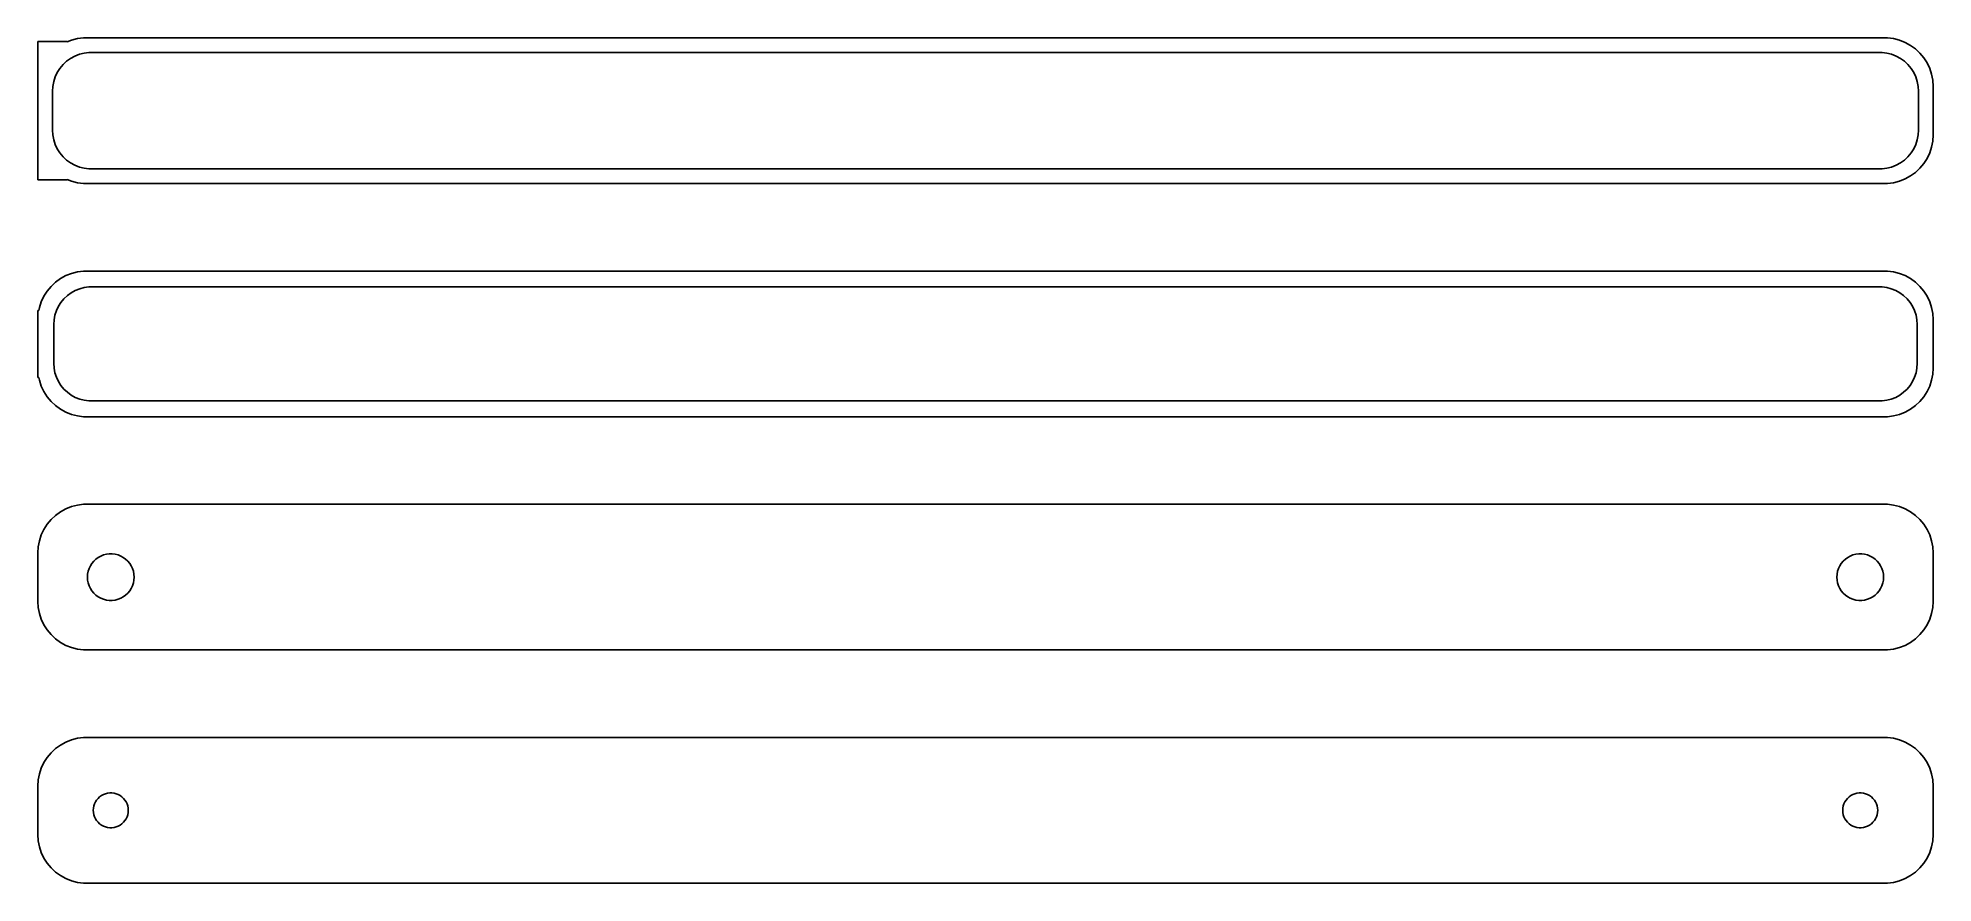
# Model space of a CAD drawing. Header units: metres. Extents: x -98 to 98, y 65 to 151.
import ezdxf

# ---------------------------------------------------------------- set-up
doc = ezdxf.new("R2010")
doc.units = ezdxf.units.M

msp = doc.modelspace()

# ---------------------------------------------------------------- linework, layer by layer
for p, q in [((-94.5, 151.115), (-97.5, 151.115)), ((-97.5, 151.115), (-97.5, 136.885)), ((-94.0451, 151.255), (-94.5, 151.075)), ((-94.5, 151.075), (-94.5, 151.115)), ((-93.4369, 151.411), (-94.0451, 151.255)), ((-92.8139, 151.49), (-93.4369, 151.411)), ((92.8139, 151.49), (-92.8139, 151.49)), ((93.4369, 151.411), (92.8139, 151.49)), ((94.0451, 151.255), (93.4369, 151.411)), ((94.6289, 151.024), (94.0451, 151.255)), ((95.1791, 150.722), (94.6289, 151.024)), ((95.6871, 150.353), (95.1791, 150.722)), ((96.1448, 149.923), (95.6871, 150.353)), ((-95.5052, 147.927), (-95.2361, 148.351)), ((-95.2361, 148.351), (-94.9159, 148.738)), ((-94.9159, 148.738), (-94.5497, 149.082)), ((-94.5497, 149.082), (-94.1433, 149.377)), ((-94.1433, 149.377), (-93.7031, 149.619)), ((-93.7031, 149.619), (-93.2361, 149.804)), ((-93.2361, 149.804), (-92.7495, 149.929)), ((-92.7495, 149.929), (-92.2512, 149.992)), ((-92.2512, 149.992), (92.2512, 149.992)), ((92.2512, 149.992), (92.7495, 149.929)), ((92.7495, 149.929), (93.2361, 149.804)), ((93.2361, 149.804), (93.7031, 149.619)), ((93.7031, 149.619), (94.1433, 149.377)), ((94.1433, 149.377), (94.5497, 149.082)), ((94.5497, 149.082), (94.9159, 148.738)), ((94.9159, 148.738), (95.2361, 148.351)), ((95.2361, 148.351), (95.5052, 147.927)), ((96.5451, 149.439), (96.1448, 149.923)), ((96.8815, 148.909), (96.5451, 149.439)), ((97.1489, 148.341), (96.8815, 148.909)), ((97.3429, 147.743), (97.1489, 148.341)), ((-96, 146), (-95.9685, 146.501)), ((-95.9685, 146.501), (-95.8743, 146.995)), ((-95.8743, 146.995), (-95.7191, 147.472)), ((-95.7191, 147.472), (-95.5052, 147.927)), ((95.5052, 147.927), (95.7191, 147.472)), ((95.7191, 147.472), (95.8743, 146.995)), ((95.8743, 146.995), (95.9685, 146.501)), ((95.9685, 146.501), (96, 146)), ((97.4606, 147.127), (97.3429, 147.743)), ((97.5, 146.5), (97.4606, 147.127)), ((97.5, 141.5), (97.5, 146.5)), ((-96, 142), (-96, 146)), ((96, 146), (96, 142)), ((-95.9685, 141.499), (-96, 142)), ((-95.8743, 141.005), (-95.9685, 141.499)), ((-95.7191, 140.528), (-95.8743, 141.005)), ((-95.5052, 140.073), (-95.7191, 140.528)), ((95.7191, 140.528), (95.5052, 140.073)), ((95.8743, 141.005), (95.7191, 140.528)), ((95.9685, 141.499), (95.8743, 141.005)), ((96, 142), (95.9685, 141.499)), ((97.3429, 140.257), (97.4606, 140.873)), ((97.4606, 140.873), (97.5, 141.5)), ((-95.2361, 139.649), (-95.5052, 140.073)), ((-94.9159, 139.262), (-95.2361, 139.649)), ((-94.5497, 138.918), (-94.9159, 139.262)), ((-94.1433, 138.623), (-94.5497, 138.918)), ((-93.7031, 138.381), (-94.1433, 138.623)), ((94.1433, 138.623), (93.7031, 138.381)), ((94.5497, 138.918), (94.1433, 138.623)), ((94.9159, 139.262), (94.5497, 138.918)), ((95.2361, 139.649), (94.9159, 139.262)), ((95.5052, 140.073), (95.2361, 139.649)), ((96.1448, 138.077), (96.5451, 138.561)), ((96.5451, 138.561), (96.8815, 139.091)), ((96.8815, 139.091), (97.1489, 139.659)), ((97.1489, 139.659), (97.3429, 140.257)), ((-97.5, 136.885), (-94.5, 136.885)), ((-94.5, 136.885), (-94.5, 136.925)), ((-94.5, 136.925), (-94.0451, 136.745)), ((-94.0451, 136.745), (-93.4369, 136.589)), ((-93.2361, 138.196), (-93.7031, 138.381)), ((-93.4369, 136.589), (-92.8139, 136.51)), ((-92.7495, 138.071), (-93.2361, 138.196)), ((-92.8139, 136.51), (92.8139, 136.51)), ((-92.2512, 138.008), (-92.7495, 138.071)), ((92.2512, 138.008), (-92.2512, 138.008)), ((92.7495, 138.071), (92.2512, 138.008)), ((93.2361, 138.196), (92.7495, 138.071)), ((92.8139, 136.51), (93.4369, 136.589)), ((93.7031, 138.381), (93.2361, 138.196)), ((93.4369, 136.589), (94.0451, 136.745)), ((94.0451, 136.745), (94.6289, 136.976)), ((94.6289, 136.976), (95.1791, 137.278)), ((95.1791, 137.278), (95.6871, 137.647)), ((95.6871, 137.647), (96.1448, 138.077)), ((-94.6289, 127.024), (-95.1791, 126.722)), ((-94.0451, 127.255), (-94.6289, 127.024)), ((-93.4369, 127.411), (-94.0451, 127.255)), ((-92.8139, 127.49), (-93.4369, 127.411)), ((92.8139, 127.49), (-92.8139, 127.49)), ((93.4369, 127.411), (92.8139, 127.49)), ((94.0451, 127.255), (93.4369, 127.411)), ((94.6289, 127.024), (94.0451, 127.255)), ((95.1791, 126.722), (94.6289, 127.024)), ((-96.8815, 124.909), (-97.1489, 124.341)), ((-96.5451, 125.439), (-96.8815, 124.909)), ((-96.1448, 125.923), (-96.5451, 125.439)), ((-95.6871, 126.353), (-96.1448, 125.923)), ((-95.1791, 126.722), (-95.6871, 126.353)), ((-94.823, 124.651), (-94.4685, 124.984)), ((-94.4685, 124.984), (-94.0751, 125.27)), ((-94.0751, 125.27), (-93.6489, 125.504)), ((-93.6489, 125.504), (-93.1967, 125.683)), ((-93.1967, 125.683), (-92.7256, 125.804)), ((-92.7256, 125.804), (-92.2432, 125.865)), ((-92.2432, 125.865), (92.2432, 125.865)), ((92.2432, 125.865), (92.7256, 125.804)), ((92.7256, 125.804), (93.1967, 125.683)), ((93.1967, 125.683), (93.6489, 125.504)), ((93.6489, 125.504), (94.0751, 125.27)), ((94.0751, 125.27), (94.4685, 124.984)), ((94.4685, 124.984), (94.823, 124.651)), ((95.6871, 126.353), (95.1791, 126.722)), ((96.1448, 125.923), (95.6871, 126.353)), ((96.5451, 125.439), (96.1448, 125.923)), ((96.8815, 124.909), (96.5451, 125.439)), ((97.1489, 124.341), (96.8815, 124.909)), ((-97.4, 123.444), (-97.5, 123.444)), ((-97.5, 123.444), (-97.5, 116.556)), ((-97.3429, 123.743), (-97.4, 123.444)), ((-97.1489, 124.341), (-97.3429, 123.743)), ((-95.8421, 122.485), (-95.751, 122.963)), ((-95.751, 122.963), (-95.6007, 123.426)), ((-95.6007, 123.426), (-95.3936, 123.866)), ((-95.3936, 123.866), (-95.133, 124.276)), ((-95.133, 124.276), (-94.823, 124.651)), ((94.823, 124.651), (95.133, 124.276)), ((95.133, 124.276), (95.3936, 123.866)), ((95.3936, 123.866), (95.6007, 123.426)), ((95.6007, 123.426), (95.751, 122.963)), ((95.751, 122.963), (95.8421, 122.485)), ((97.3429, 123.743), (97.1489, 124.341)), ((97.4606, 123.127), (97.3429, 123.743)), ((97.5, 122.5), (97.4606, 123.127)), ((-95.8726, 122), (-95.8421, 122.485)), ((-95.8726, 118), (-95.8726, 122)), ((95.8421, 122.485), (95.8726, 122)), ((95.8726, 122), (95.8726, 118)), ((97.5, 117.5), (97.5, 122.5)), ((-95.8421, 117.515), (-95.8726, 118)), ((-95.751, 117.037), (-95.8421, 117.515)), ((-95.6007, 116.574), (-95.751, 117.037)), ((95.751, 117.037), (95.6007, 116.574)), ((95.8421, 117.515), (95.751, 117.037)), ((95.8726, 118), (95.8421, 117.515)), ((97.4606, 116.873), (97.5, 117.5)), ((-97.5, 116.556), (-97.4, 116.556)), ((-97.4, 116.556), (-97.3429, 116.257)), ((-97.3429, 116.257), (-97.1489, 115.659)), ((-97.1489, 115.659), (-96.8815, 115.091)), ((-96.8815, 115.091), (-96.5451, 114.561)), ((-95.3936, 116.134), (-95.6007, 116.574)), ((-95.133, 115.724), (-95.3936, 116.134)), ((-94.823, 115.349), (-95.133, 115.724)), ((-94.4685, 115.016), (-94.823, 115.349)), ((94.823, 115.349), (94.4685, 115.016)), ((95.133, 115.724), (94.823, 115.349)), ((95.3936, 116.134), (95.133, 115.724)), ((95.6007, 116.574), (95.3936, 116.134)), ((96.5451, 114.561), (96.8815, 115.091)), ((96.8815, 115.091), (97.1489, 115.659)), ((97.1489, 115.659), (97.3429, 116.257)), ((97.3429, 116.257), (97.4606, 116.873)), ((-96.5451, 114.561), (-96.1448, 114.077)), ((-96.1448, 114.077), (-95.6871, 113.647)), ((-95.6871, 113.647), (-95.1791, 113.278)), ((-95.1791, 113.278), (-94.6289, 112.976)), ((-94.0751, 114.73), (-94.4685, 115.016)), ((-93.6489, 114.496), (-94.0751, 114.73)), ((-93.1967, 114.317), (-93.6489, 114.496)), ((-92.7256, 114.196), (-93.1967, 114.317)), ((-92.2432, 114.135), (-92.7256, 114.196)), ((92.2432, 114.135), (-92.2432, 114.135)), ((92.7256, 114.196), (92.2432, 114.135)), ((93.1967, 114.317), (92.7256, 114.196)), ((93.6489, 114.496), (93.1967, 114.317)), ((94.0751, 114.73), (93.6489, 114.496)), ((94.4685, 115.016), (94.0751, 114.73)), ((94.6289, 112.976), (95.1791, 113.278)), ((95.1791, 113.278), (95.6871, 113.647)), ((95.6871, 113.647), (96.1448, 114.077)), ((96.1448, 114.077), (96.5451, 114.561)), ((-94.6289, 112.976), (-94.0451, 112.745)), ((-94.0451, 112.745), (-93.4369, 112.589)), ((-93.4369, 112.589), (-92.8139, 112.51)), ((-92.8139, 112.51), (92.8139, 112.51)), ((92.8139, 112.51), (93.4369, 112.589)), ((93.4369, 112.589), (94.0451, 112.745)), ((94.0451, 112.745), (94.6289, 112.976)), ((-93.4369, 103.411), (-94.0451, 103.255)), ((-92.8139, 103.49), (-93.4369, 103.411)), ((92.8139, 103.49), (-92.8139, 103.49)), ((93.4369, 103.411), (92.8139, 103.49)), ((94.0451, 103.255), (93.4369, 103.411)), ((-96.5451, 101.439), (-96.8815, 100.909)), ((-96.1448, 101.923), (-96.5451, 101.439)), ((-95.6871, 102.353), (-96.1448, 101.923)), ((-95.1791, 102.722), (-95.6871, 102.353)), ((-94.6289, 103.024), (-95.1791, 102.722)), ((-94.0451, 103.255), (-94.6289, 103.024)), ((94.6289, 103.024), (94.0451, 103.255)), ((95.1791, 102.722), (94.6289, 103.024)), ((95.6871, 102.353), (95.1791, 102.722)), ((96.1448, 101.923), (95.6871, 102.353)), ((96.5451, 101.439), (96.1448, 101.923)), ((96.8815, 100.909), (96.5451, 101.439)), ((-97.3429, 99.7434), (-97.4606, 99.1267)), ((-97.1489, 100.341), (-97.3429, 99.7434)), ((-96.8815, 100.909), (-97.1489, 100.341)), ((97.1489, 100.341), (96.8815, 100.909)), ((97.3429, 99.7434), (97.1489, 100.341)), ((97.4606, 99.1267), (97.3429, 99.7434)), ((-97.4606, 99.1267), (-97.5, 98.5)), ((-97.5, 98.5), (-97.5, 93.5)), ((-91.9416, 97.4107), (-91.7495, 97.6429)), ((-91.7495, 97.6429), (-91.5298, 97.8492)), ((-91.5298, 97.8492), (-91.286, 98.0264)), ((-91.286, 98.0264), (-91.0219, 98.1716)), ((-91.0219, 98.1716), (-90.7416, 98.2825)), ((-90.7416, 98.2825), (-90.4497, 98.3575)), ((-90.4497, 98.3575), (-90.1507, 98.3953)), ((-90.1507, 98.3953), (-89.8493, 98.3953)), ((-89.8493, 98.3953), (-89.5503, 98.3575)), ((-89.5503, 98.3575), (-89.2584, 98.2825)), ((-89.2584, 98.2825), (-88.9781, 98.1716)), ((-88.9781, 98.1716), (-88.714, 98.0264)), ((-88.714, 98.0264), (-88.4702, 97.8492)), ((-88.4702, 97.8492), (-88.2505, 97.6429)), ((-88.2505, 97.6429), (-88.0583, 97.4107)), ((88.0583, 97.4107), (88.2505, 97.6429)), ((88.2505, 97.6429), (88.4702, 97.8492)), ((88.4702, 97.8492), (88.714, 98.0264)), ((88.714, 98.0264), (88.9781, 98.1716)), ((88.9781, 98.1716), (89.2584, 98.2825)), ((89.2584, 98.2825), (89.5503, 98.3575)), ((89.5503, 98.3575), (89.8493, 98.3953)), ((89.8493, 98.3953), (90.1507, 98.3953)), ((90.1507, 98.3953), (90.4497, 98.3575)), ((90.4497, 98.3575), (90.7416, 98.2825)), ((90.7416, 98.2825), (91.0219, 98.1716)), ((91.0219, 98.1716), (91.286, 98.0264)), ((91.286, 98.0264), (91.5298, 97.8492)), ((91.5298, 97.8492), (91.7495, 97.6429)), ((91.7495, 97.6429), (91.9416, 97.4107)), ((97.5, 98.5), (97.4606, 99.1267)), ((97.5, 93.5), (97.5, 98.5)), ((-92.4, 96), (-92.3811, 96.3008)), ((-92.3811, 95.6992), (-92.4, 96)), ((-92.3811, 96.3008), (-92.3246, 96.5968)), ((-92.3246, 95.4032), (-92.3811, 95.6992)), ((-92.3246, 96.5968), (-92.2315, 96.8835)), ((-92.2315, 96.8835), (-92.1031, 97.1562)), ((-92.1031, 97.1562), (-91.9416, 97.4107)), ((-88.0583, 97.4107), (-87.8969, 97.1562)), ((-87.8969, 97.1562), (-87.7685, 96.8835)), ((-87.7685, 96.8835), (-87.6754, 96.5968)), ((-87.6754, 96.5968), (-87.6189, 96.3008)), ((-87.6189, 95.6992), (-87.6754, 95.4032)), ((-87.6189, 96.3008), (-87.6, 96)), ((-87.6, 96), (-87.6189, 95.6992)), ((87.6, 96), (87.6189, 96.3008)), ((87.6189, 95.6992), (87.6, 96)), ((87.6189, 96.3008), (87.6754, 96.5968)), ((87.6754, 95.4032), (87.6189, 95.6992)), ((87.6754, 96.5968), (87.7685, 96.8835)), ((87.7685, 96.8835), (87.8969, 97.1562)), ((87.8969, 97.1562), (88.0583, 97.4107)), ((91.9416, 97.4107), (92.1031, 97.1562)), ((92.1031, 97.1562), (92.2315, 96.8835)), ((92.2315, 96.8835), (92.3246, 96.5968)), ((92.3246, 96.5968), (92.3811, 96.3008)), ((92.3811, 95.6992), (92.3246, 95.4032)), ((92.3811, 96.3008), (92.4, 96)), ((92.4, 96), (92.3811, 95.6992)), ((-92.2315, 95.1165), (-92.3246, 95.4032)), ((-92.1031, 94.8438), (-92.2315, 95.1165)), ((-91.9416, 94.5893), (-92.1031, 94.8438)), ((-91.7495, 94.3571), (-91.9416, 94.5893)), ((-91.5298, 94.1508), (-91.7495, 94.3571)), ((-91.286, 93.9736), (-91.5298, 94.1508)), ((-91.0219, 93.8284), (-91.286, 93.9736)), ((-90.7416, 93.7175), (-91.0219, 93.8284)), ((-90.4497, 93.6425), (-90.7416, 93.7175)), ((-90.1507, 93.6047), (-90.4497, 93.6425)), ((-89.8493, 93.6047), (-90.1507, 93.6047)), ((-89.5503, 93.6425), (-89.8493, 93.6047)), ((-89.2584, 93.7175), (-89.5503, 93.6425)), ((-88.9781, 93.8284), (-89.2584, 93.7175)), ((-88.714, 93.9736), (-88.9781, 93.8284)), ((-88.4702, 94.1508), (-88.714, 93.9736)), ((-88.2505, 94.3571), (-88.4702, 94.1508)), ((-88.0583, 94.5893), (-88.2505, 94.3571)), ((-87.8969, 94.8438), (-88.0583, 94.5893)), ((-87.7685, 95.1165), (-87.8969, 94.8438)), ((-87.6754, 95.4032), (-87.7685, 95.1165)), ((87.7685, 95.1165), (87.6754, 95.4032)), ((87.8969, 94.8438), (87.7685, 95.1165)), ((88.0583, 94.5893), (87.8969, 94.8438)), ((88.2505, 94.3571), (88.0583, 94.5893)), ((88.4702, 94.1508), (88.2505, 94.3571)), ((88.714, 93.9736), (88.4702, 94.1508)), ((88.9781, 93.8284), (88.714, 93.9736)), ((89.2584, 93.7175), (88.9781, 93.8284)), ((89.5503, 93.6425), (89.2584, 93.7175)), ((89.8493, 93.6047), (89.5503, 93.6425)), ((90.1507, 93.6047), (89.8493, 93.6047)), ((90.4497, 93.6425), (90.1507, 93.6047)), ((90.7416, 93.7175), (90.4497, 93.6425)), ((91.0219, 93.8284), (90.7416, 93.7175)), ((91.286, 93.9736), (91.0219, 93.8284)), ((91.5298, 94.1508), (91.286, 93.9736)), ((91.7495, 94.3571), (91.5298, 94.1508)), ((91.9416, 94.5893), (91.7495, 94.3571)), ((92.1031, 94.8438), (91.9416, 94.5893)), ((92.2315, 95.1165), (92.1031, 94.8438)), ((92.3246, 95.4032), (92.2315, 95.1165)), ((-97.5, 93.5), (-97.4606, 92.8733)), ((-97.4606, 92.8733), (-97.3429, 92.2566)), ((-97.3429, 92.2566), (-97.1489, 91.6594)), ((-97.1489, 91.6594), (-96.8815, 91.0912)), ((96.8815, 91.0912), (97.1489, 91.6594)), ((97.1489, 91.6594), (97.3429, 92.2566)), ((97.3429, 92.2566), (97.4606, 92.8733)), ((97.4606, 92.8733), (97.5, 93.5)), ((-96.8815, 91.0912), (-96.5451, 90.5611)), ((-96.5451, 90.5611), (-96.1448, 90.0773)), ((-96.1448, 90.0773), (-95.6871, 89.6474)), ((95.6871, 89.6474), (96.1448, 90.0773)), ((96.1448, 90.0773), (96.5451, 90.5611)), ((96.5451, 90.5611), (96.8815, 91.0912)), ((-95.6871, 89.6474), (-95.1791, 89.2784)), ((-95.1791, 89.2784), (-94.6289, 88.9759)), ((-94.6289, 88.9759), (-94.0451, 88.7447)), ((-94.0451, 88.7447), (-93.4369, 88.5886)), ((-93.4369, 88.5886), (-92.8139, 88.5099)), ((-92.8139, 88.5099), (92.8139, 88.5099)), ((92.8139, 88.5099), (93.4369, 88.5886)), ((93.4369, 88.5886), (94.0451, 88.7447)), ((94.0451, 88.7447), (94.6289, 88.9759)), ((94.6289, 88.9759), (95.1791, 89.2784)), ((95.1791, 89.2784), (95.6871, 89.6474)), ((-95.6871, 78.3526), (-96.1448, 77.9227)), ((-95.1791, 78.7216), (-95.6871, 78.3526)), ((-94.6289, 79.0241), (-95.1791, 78.7216)), ((-94.0451, 79.2553), (-94.6289, 79.0241)), ((-93.4369, 79.4114), (-94.0451, 79.2553)), ((-92.8139, 79.4901), (-93.4369, 79.4114)), ((92.8139, 79.4901), (-92.8139, 79.4901)), ((93.4369, 79.4114), (92.8139, 79.4901)), ((94.0451, 79.2553), (93.4369, 79.4114)), ((94.6289, 79.0241), (94.0451, 79.2553)), ((95.1791, 78.7216), (94.6289, 79.0241)), ((95.6871, 78.3526), (95.1791, 78.7216)), ((96.1448, 77.9227), (95.6871, 78.3526)), ((-97.1489, 76.3406), (-97.3429, 75.7434)), ((-96.8815, 76.9088), (-97.1489, 76.3406)), ((-96.5451, 77.4389), (-96.8815, 76.9088)), ((-96.1448, 77.9227), (-96.5451, 77.4389)), ((96.5451, 77.4389), (96.1448, 77.9227)), ((96.8815, 76.9088), (96.5451, 77.4389)), ((97.1489, 76.3406), (96.8815, 76.9088)), ((97.3429, 75.7434), (97.1489, 76.3406)), ((-97.4606, 75.1267), (-97.5, 74.5)), ((-97.5, 74.5), (-97.5, 69.5)), ((-97.3429, 75.7434), (-97.4606, 75.1267)), ((97.4606, 75.1267), (97.3429, 75.7434)), ((97.5, 74.5), (97.4606, 75.1267)), ((97.5, 69.5), (97.5, 74.5)), ((-91.8, 72), (-91.7858, 72.2256)), ((-91.7858, 72.2256), (-91.7434, 72.4476)), ((-91.7434, 72.4476), (-91.6736, 72.6626)), ((-91.6736, 72.6626), (-91.5773, 72.8671)), ((-91.5773, 72.8671), (-91.4562, 73.058)), ((-91.4562, 73.058), (-91.3121, 73.2322)), ((-91.3121, 73.2322), (-91.1474, 73.3869)), ((-91.1474, 73.3869), (-90.9645, 73.5198)), ((-90.9645, 73.5198), (-90.7664, 73.6287)), ((-90.7664, 73.6287), (-90.5562, 73.7119)), ((-90.5562, 73.7119), (-90.3373, 73.7681)), ((-90.3373, 73.7681), (-90.113, 73.7964)), ((-90.113, 73.7964), (-89.887, 73.7964)), ((-89.887, 73.7964), (-89.6627, 73.7681)), ((-89.6627, 73.7681), (-89.4438, 73.7119)), ((-89.4438, 73.7119), (-89.2336, 73.6287)), ((-89.2336, 73.6287), (-89.0355, 73.5198)), ((-89.0355, 73.5198), (-88.8526, 73.3869)), ((-88.8526, 73.3869), (-88.6879, 73.2322)), ((-88.6879, 73.2322), (-88.5438, 73.058)), ((-88.5438, 73.058), (-88.4226, 72.8671)), ((-88.4226, 72.8671), (-88.3264, 72.6626)), ((-88.3264, 72.6626), (-88.2565, 72.4476)), ((-88.2565, 72.4476), (-88.2142, 72.2256)), ((-88.2142, 72.2256), (-88.2, 72)), ((88.2, 72), (88.2142, 72.2256)), ((88.2142, 72.2256), (88.2565, 72.4476)), ((88.2565, 72.4476), (88.3264, 72.6626)), ((88.3264, 72.6626), (88.4226, 72.8671)), ((88.4226, 72.8671), (88.5438, 73.058)), ((88.5438, 73.058), (88.6879, 73.2322)), ((88.6879, 73.2322), (88.8526, 73.3869)), ((88.8526, 73.3869), (89.0355, 73.5198)), ((89.0355, 73.5198), (89.2336, 73.6287)), ((89.2336, 73.6287), (89.4438, 73.7119)), ((89.4438, 73.7119), (89.6627, 73.7681)), ((89.6627, 73.7681), (89.887, 73.7964)), ((89.887, 73.7964), (90.113, 73.7964)), ((90.113, 73.7964), (90.3373, 73.7681)), ((90.3373, 73.7681), (90.5562, 73.7119)), ((90.5562, 73.7119), (90.7664, 73.6287)), ((90.7664, 73.6287), (90.9645, 73.5198)), ((90.9645, 73.5198), (91.1474, 73.3869)), ((91.1474, 73.3869), (91.3121, 73.2322)), ((91.3121, 73.2322), (91.4562, 73.058)), ((91.4562, 73.058), (91.5773, 72.8671)), ((91.5773, 72.8671), (91.6736, 72.6626)), ((91.6736, 72.6626), (91.7434, 72.4476)), ((91.7434, 72.4476), (91.7858, 72.2256)), ((91.7858, 72.2256), (91.8, 72)), ((-91.7858, 71.7744), (-91.8, 72)), ((-91.7434, 71.5524), (-91.7858, 71.7744)), ((-91.6736, 71.3374), (-91.7434, 71.5524)), ((-91.5773, 71.1329), (-91.6736, 71.3374)), ((-91.4562, 70.942), (-91.5773, 71.1329)), ((-91.3121, 70.7678), (-91.4562, 70.942)), ((-91.1474, 70.6131), (-91.3121, 70.7678)), ((-90.9645, 70.4802), (-91.1474, 70.6131)), ((-90.7664, 70.3713), (-90.9645, 70.4802)), ((-90.5562, 70.2881), (-90.7664, 70.3713)), ((-90.3373, 70.2319), (-90.5562, 70.2881)), ((-90.113, 70.2036), (-90.3373, 70.2319)), ((-89.887, 70.2036), (-90.113, 70.2036)), ((-89.6627, 70.2319), (-89.887, 70.2036)), ((-89.4438, 70.2881), (-89.6627, 70.2319)), ((-89.2336, 70.3713), (-89.4438, 70.2881)), ((-89.0355, 70.4802), (-89.2336, 70.3713)), ((-88.8526, 70.6131), (-89.0355, 70.4802)), ((-88.6879, 70.7678), (-88.8526, 70.6131)), ((-88.5438, 70.942), (-88.6879, 70.7678)), ((-88.4226, 71.1329), (-88.5438, 70.942)), ((-88.3264, 71.3374), (-88.4226, 71.1329)), ((-88.2565, 71.5524), (-88.3264, 71.3374)), ((-88.2142, 71.7744), (-88.2565, 71.5524)), ((-88.2, 72), (-88.2142, 71.7744)), ((88.2142, 71.7744), (88.2, 72)), ((88.2565, 71.5524), (88.2142, 71.7744)), ((88.3264, 71.3374), (88.2565, 71.5524)), ((88.4226, 71.1329), (88.3264, 71.3374)), ((88.5438, 70.942), (88.4226, 71.1329)), ((88.6879, 70.7678), (88.5438, 70.942)), ((88.8526, 70.6131), (88.6879, 70.7678)), ((89.0355, 70.4802), (88.8526, 70.6131)), ((89.2336, 70.3713), (89.0355, 70.4802)), ((89.4438, 70.2881), (89.2336, 70.3713)), ((89.6627, 70.2319), (89.4438, 70.2881)), ((89.887, 70.2036), (89.6627, 70.2319)), ((90.113, 70.2036), (89.887, 70.2036)), ((90.3373, 70.2319), (90.113, 70.2036)), ((90.5562, 70.2881), (90.3373, 70.2319)), ((90.7664, 70.3713), (90.5562, 70.2881)), ((90.9645, 70.4802), (90.7664, 70.3713)), ((91.1474, 70.6131), (90.9645, 70.4802)), ((91.3121, 70.7678), (91.1474, 70.6131)), ((91.4562, 70.942), (91.3121, 70.7678)), ((91.5773, 71.1329), (91.4562, 70.942)), ((91.6736, 71.3374), (91.5773, 71.1329)), ((91.7434, 71.5524), (91.6736, 71.3374)), ((91.7858, 71.7744), (91.7434, 71.5524)), ((91.8, 72), (91.7858, 71.7744)), ((-97.5, 69.5), (-97.4606, 68.8733)), ((-97.4606, 68.8733), (-97.3429, 68.2566)), ((-97.3429, 68.2566), (-97.1489, 67.6594)), ((97.1489, 67.6594), (97.3429, 68.2566)), ((97.3429, 68.2566), (97.4606, 68.8733)), ((97.4606, 68.8733), (97.5, 69.5)), ((-97.1489, 67.6594), (-96.8815, 67.0912)), ((-96.8815, 67.0912), (-96.5451, 66.5611)), ((-96.5451, 66.5611), (-96.1448, 66.0773)), ((96.1448, 66.0773), (96.5451, 66.5611)), ((96.5451, 66.5611), (96.8815, 67.0912)), ((96.8815, 67.0912), (97.1489, 67.6594)), ((-96.1448, 66.0773), (-95.6871, 65.6474)), ((-95.6871, 65.6474), (-95.1791, 65.2784)), ((-95.1791, 65.2784), (-94.6289, 64.9759)), ((-94.6289, 64.9759), (-94.0451, 64.7447)), ((-94.0451, 64.7447), (-93.4369, 64.5886)), ((-93.4369, 64.5886), (-92.8139, 64.5099)), ((-92.8139, 64.5099), (92.8139, 64.5099)), ((92.8139, 64.5099), (93.4369, 64.5886)), ((93.4369, 64.5886), (94.0451, 64.7447)), ((94.0451, 64.7447), (94.6289, 64.9759)), ((94.6289, 64.9759), (95.1791, 65.2784)), ((95.1791, 65.2784), (95.6871, 65.6474)), ((95.6871, 65.6474), (96.1448, 66.0773))]:
    msp.add_line(p, q)

doc.saveas('drawing.dxf')
